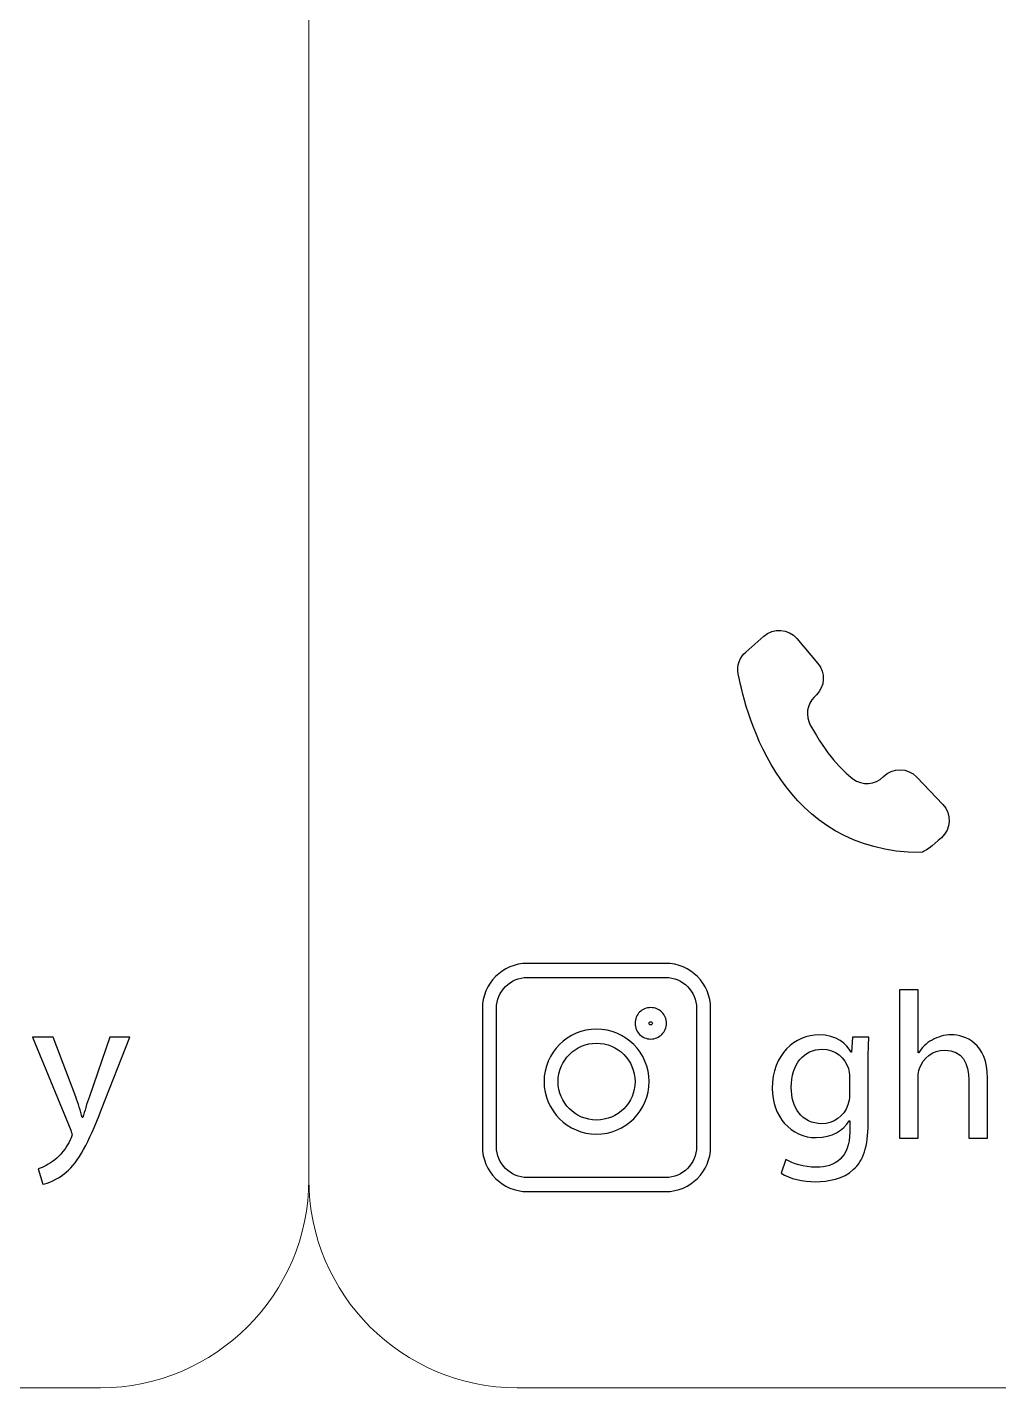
# Model space of a CAD drawing. Header units: millimetres. Extents: x -576 to 618, y 160 to 343.
# Drawn here: x -500.9 to -486.98, y 263.5 to 283 of the extents above; entities that cross this region are included whole.
import ezdxf

# ---------------------------------------------------------------- set-up
doc = ezdxf.new("R2010")
doc.units = ezdxf.units.MM
doc.header["$MEASUREMENT"] = 0
doc.layers.add('Layer 1', color=7, linetype='Continuous')

msp = doc.modelspace()

# ---------------------------------------------------------------- linework, layer by layer
at = {"layer": 'Layer 1', "color": 250, "lineweight": 18}
for points in [[(-533.6783, 303.3001), (-533.6783, 303.3001), (-499.8483, 303.3001), (-499.8483, 303.3001), (-498.2043, 303.3001), (-496.8633, 301.9591), (-496.8633, 300.3151), (-496.8633, 300.3151), (-496.8633, 266.4851), (-496.8633, 266.4851), (-496.8633, 264.8411), (-498.2043, 263.5001), (-499.8483, 263.5001), (-499.8483, 263.5001), (-533.6783, 263.5001), (-533.6783, 263.5001), (-535.3223, 263.5001), (-536.6633, 264.8411), (-536.6633, 266.4851), (-536.6633, 266.4851), (-536.6633, 300.3151), (-536.6633, 300.3151), (-536.6633, 301.9591), (-535.3223, 303.3001), (-533.6783, 303.3001)], [(-493.8783, 303.3001), (-493.8783, 303.3001), (-460.0483, 303.3001), (-460.0483, 303.3001), (-458.4043, 303.3001), (-457.0633, 301.9591), (-457.0633, 300.3151), (-457.0633, 300.3151), (-457.0633, 266.4851), (-457.0633, 266.4851), (-457.0633, 264.8411), (-458.4043, 263.5001), (-460.0483, 263.5001), (-460.0483, 263.5001), (-493.8783, 263.5001), (-493.8783, 263.5001), (-495.5223, 263.5001), (-496.8633, 264.8411), (-496.8633, 266.4851), (-496.8633, 266.4851), (-496.8633, 300.3151), (-496.8633, 300.3151), (-496.8633, 301.9591), (-495.5223, 303.3001), (-493.8783, 303.3001)]]:
    msp.add_open_spline(points, degree=3, knots=[0, 0, 0, 0, 0.125, 0.125, 0.125, 0.25, 0.25, 0.25, 0.375, 0.375, 0.375, 0.5, 0.5, 0.5, 0.625, 0.625, 0.625, 0.75, 0.75, 0.75, 0.875, 0.875, 0.875, 1, 1, 1, 1], dxfattribs=at)
at = {"layer": 'Layer 1', "color": 230}
for points, knots in [([(-489.6219, 273.4016), (-489.6219, 273.4016), (-489.5926, 273.4304), (-489.5926, 273.4304), (-489.4687, 273.5527), (-489.4593, 273.7498), (-489.572, 273.8828), (-489.572, 273.8828), (-489.8715, 274.2381), (-489.8715, 274.2381), (-489.9923, 274.3811), (-490.2066, 274.3967), (-490.3467, 274.2734), (-490.3467, 274.2734), (-490.6044, 274.0463), (-490.6044, 274.0463), (-490.693, 273.9683), (-490.7333, 273.85), (-490.7114, 273.7337), (-490.595, 273.109), (-490.074, 271.172), (-488.0943, 271.172), (-488.0497, 271.172), (-487.9221, 271.2753), (-487.8016, 271.3824), (-487.6606, 271.5084), (-487.6512, 271.7253), (-487.7813, 271.8619), (-487.7813, 271.8619), (-488.1545, 272.2541), (-488.1545, 272.2541), (-488.2834, 272.3898), (-488.499, 272.3927), (-488.6316, 272.26), (-488.7498, 272.1417), (-488.9361, 272.1284), (-489.069, 272.2295), (-489.2291, 272.3511), (-489.4466, 272.5779), (-489.679, 272.9998), (-489.7514, 273.1312), (-489.7286, 273.2966), (-489.6219, 273.4016)], [0, 0, 0, 0, 0.0714286, 0.0714286, 0.0714286, 0.1428571, 0.1428571, 0.1428571, 0.2142857, 0.2142857, 0.2142857, 0.2857143, 0.2857143, 0.2857143, 0.3571429, 0.3571429, 0.3571429, 0.4285714, 0.4285714, 0.4285714, 0.5, 0.5, 0.5, 0.5714286, 0.5714286, 0.5714286, 0.6428571, 0.6428571, 0.6428571, 0.7142857, 0.7142857, 0.7142857, 0.7857143, 0.7857143, 0.7857143, 0.8571429, 0.8571429, 0.8571429, 0.9285714, 0.9285714, 0.9285714, 1, 1, 1, 1]), ([(-491.7515, 266.3125), (-491.7515, 266.3125), (-493.7324, 266.3125), (-493.7324, 266.3125), (-493.9101, 266.3125), (-494.0713, 266.3848), (-494.1878, 266.5012), (-494.3048, 266.6178), (-494.377, 266.779), (-494.377, 266.9569), (-494.377, 266.9569), (-494.377, 268.9382), (-494.377, 268.9382), (-494.377, 269.116), (-494.3049, 269.277), (-494.1883, 269.3937), (-494.0712, 269.5107), (-493.9101, 269.5829), (-493.7324, 269.5829), (-493.7324, 269.5829), (-491.7515, 269.5829), (-491.7515, 269.5829), (-491.5737, 269.5829), (-491.4126, 269.5107), (-491.296, 269.3941), (-491.179, 269.277), (-491.1068, 269.116), (-491.1068, 268.9382), (-491.1068, 268.9382), (-491.1068, 266.9569), (-491.1068, 266.9569), (-491.1068, 266.779), (-491.1791, 266.6178), (-491.2956, 266.5012), (-491.4126, 266.3848), (-491.5737, 266.3125), (-491.7515, 266.3125)], [0, 0, 0, 0, 0.0833333, 0.0833333, 0.0833333, 0.1666667, 0.1666667, 0.1666667, 0.25, 0.25, 0.25, 0.3333333, 0.3333333, 0.3333333, 0.4166667, 0.4166667, 0.4166667, 0.5, 0.5, 0.5, 0.5833333, 0.5833333, 0.5833333, 0.6666667, 0.6666667, 0.6666667, 0.75, 0.75, 0.75, 0.8333333, 0.8333333, 0.8333333, 0.9166667, 0.9166667, 0.9166667, 1, 1, 1, 1]), ([(-493.7324, 266.5142), (-493.7324, 266.5142), (-491.7515, 266.5142), (-491.7515, 266.5142), (-491.6289, 266.5142), (-491.518, 266.5637), (-491.438, 266.6436), (-491.3581, 266.7239), (-491.3085, 266.8346), (-491.3085, 266.9569), (-491.3085, 266.9569), (-491.3085, 268.9382), (-491.3085, 268.9382), (-491.3085, 269.0608), (-491.358, 269.1717), (-491.4379, 269.2517), (-491.518, 269.3317), (-491.6289, 269.3812), (-491.7515, 269.3812), (-491.7515, 269.3812), (-493.7324, 269.3812), (-493.7324, 269.3812), (-493.855, 269.3812), (-493.9659, 269.3317), (-494.0459, 269.2517), (-494.1259, 269.1717), (-494.1754, 269.0608), (-494.1754, 268.9382), (-494.1754, 268.9382), (-494.1754, 266.9569), (-494.1754, 266.9569), (-494.1754, 266.8346), (-494.1258, 266.7239), (-494.0456, 266.6438), (-493.9659, 266.5637), (-493.855, 266.5142), (-493.7324, 266.5142)], [0, 0, 0, 0, 0.0833333, 0.0833333, 0.0833333, 0.1666667, 0.1666667, 0.1666667, 0.25, 0.25, 0.25, 0.3333333, 0.3333333, 0.3333333, 0.4166667, 0.4166667, 0.4166667, 0.5, 0.5, 0.5, 0.5833333, 0.5833333, 0.5833333, 0.6666667, 0.6666667, 0.6666667, 0.75, 0.75, 0.75, 0.8333333, 0.8333333, 0.8333333, 0.9166667, 0.9166667, 0.9166667, 1, 1, 1, 1]), ([(-488.4037, 269.2023), (-488.4037, 269.2023), (-488.1338, 269.2023), (-488.1338, 269.2023), (-488.1338, 269.2023), (-488.1338, 268.299), (-488.1338, 268.299), (-488.1338, 268.299), (-488.1279, 268.299), (-488.1279, 268.299), (-488.0848, 268.3742), (-488.0174, 268.4401), (-487.9347, 268.4847), (-487.8549, 268.5296), (-487.76, 268.5592), (-487.6586, 268.5592), (-487.4593, 268.5592), (-487.1403, 268.4401), (-487.1403, 267.9405), (-487.1403, 267.9405), (-487.1403, 267.0794), (-487.1403, 267.0794), (-487.1403, 267.0794), (-487.4103, 267.0794), (-487.4103, 267.0794), (-487.4103, 267.0794), (-487.4103, 267.9106), (-487.4103, 267.9106), (-487.4103, 268.1436), (-487.4992, 268.3411), (-487.7538, 268.3411), (-487.9285, 268.3411), (-488.0664, 268.2214), (-488.1154, 268.0778), (-488.1306, 268.0423), (-488.1338, 268.0032), (-488.1338, 267.9524), (-488.1338, 267.9524), (-488.1338, 267.0794), (-488.1338, 267.0794), (-488.1338, 267.0794), (-488.4037, 267.0794), (-488.4037, 267.0794), (-488.4037, 267.0794), (-488.4037, 269.2023), (-488.4037, 269.2023)], [0, 0, 0, 0, 0.0666667, 0.0666667, 0.0666667, 0.1333333, 0.1333333, 0.1333333, 0.2, 0.2, 0.2, 0.2666667, 0.2666667, 0.2666667, 0.3333333, 0.3333333, 0.3333333, 0.4, 0.4, 0.4, 0.4666667, 0.4666667, 0.4666667, 0.5333333, 0.5333333, 0.5333333, 0.6, 0.6, 0.6, 0.6666667, 0.6666667, 0.6666667, 0.7333333, 0.7333333, 0.7333333, 0.8, 0.8, 0.8, 0.8666667, 0.8666667, 0.8666667, 0.9333333, 0.9333333, 0.9333333, 1, 1, 1, 1]), ([(-491.7401, 268.7245), (-491.7401, 268.6624), (-491.7653, 268.6061), (-491.806, 268.5654), (-491.8466, 268.5247), (-491.903, 268.4995), (-491.9651, 268.4995), (-492.0272, 268.4995), (-492.0835, 268.5247), (-492.1242, 268.5654), (-492.1649, 268.6061), (-492.1901, 268.6624), (-492.1901, 268.7245), (-492.1901, 268.7866), (-492.1649, 268.8429), (-492.1242, 268.8836), (-492.0835, 268.9243), (-492.0272, 268.9495), (-491.9651, 268.9495), (-491.903, 268.9495), (-491.8466, 268.9243), (-491.806, 268.8836), (-491.7653, 268.8429), (-491.7401, 268.7866), (-491.7401, 268.7245)], [0, 0, 0, 0, 0.125, 0.125, 0.125, 0.25, 0.25, 0.25, 0.375, 0.375, 0.375, 0.5, 0.5, 0.5, 0.625, 0.625, 0.625, 0.75, 0.75, 0.75, 0.875, 0.875, 0.875, 1, 1, 1, 1]), ([(-491.9485, 268.708), (-491.9444, 268.7121), (-491.9417, 268.7181), (-491.9417, 268.7245), (-491.9417, 268.731), (-491.9444, 268.7369), (-491.9485, 268.7411), (-491.9527, 268.7452), (-491.9586, 268.7479), (-491.9651, 268.7479), (-491.9715, 268.7479), (-491.9775, 268.7452), (-491.9816, 268.7411), (-491.9858, 268.7369), (-491.9884, 268.731), (-491.9884, 268.7245), (-491.9884, 268.7181), (-491.9858, 268.7121), (-491.9816, 268.708), (-491.9775, 268.7038), (-491.9715, 268.7012), (-491.9651, 268.7012), (-491.9586, 268.7012), (-491.9527, 268.7038), (-491.9485, 268.708)], [0, 0, 0, 0, 0.125, 0.125, 0.125, 0.25, 0.25, 0.25, 0.375, 0.375, 0.375, 0.5, 0.5, 0.5, 0.625, 0.625, 0.625, 0.75, 0.75, 0.75, 0.875, 0.875, 0.875, 1, 1, 1, 1]), ([(-491.9885, 267.8887), (-491.9885, 267.6814), (-492.0729, 267.4932), (-492.2093, 267.3569), (-492.3452, 267.2204), (-492.5334, 267.1361), (-492.7412, 267.1361), (-492.9489, 267.1361), (-493.1372, 267.2205), (-493.2733, 267.3565), (-493.4095, 267.4927), (-493.4937, 267.681), (-493.4937, 267.8887), (-493.4937, 268.0963), (-493.4094, 268.2844), (-493.2733, 268.4207), (-493.1371, 268.5574), (-492.9489, 268.6416), (-492.7412, 268.6416), (-492.5337, 268.6416), (-492.3454, 268.5572), (-492.209, 268.4207), (-492.0728, 268.2844), (-491.9885, 268.0963), (-491.9885, 267.8887)], [0, 0, 0, 0, 0.125, 0.125, 0.125, 0.25, 0.25, 0.25, 0.375, 0.375, 0.375, 0.5, 0.5, 0.5, 0.625, 0.625, 0.625, 0.75, 0.75, 0.75, 0.875, 0.875, 0.875, 1, 1, 1, 1]), ([(-488.8394, 268.5265), (-488.8454, 268.4219), (-488.8516, 268.3052), (-488.8516, 268.1289), (-488.8516, 268.1289), (-488.8516, 267.2887), (-488.8516, 267.2887), (-488.8516, 266.957), (-488.919, 266.7533), (-489.0631, 266.6278), (-489.2073, 266.4965), (-489.4157, 266.4544), (-489.6029, 266.4544), (-489.7808, 266.4544), (-489.9768, 266.4965), (-490.0965, 266.5742), (-490.0965, 266.5742), (-490.0288, 266.7745), (-490.0288, 266.7745), (-489.9308, 266.7146), (-489.7777, 266.6609), (-489.5935, 266.6609), (-489.3178, 266.6609), (-489.1152, 266.8013), (-489.1152, 267.1664), (-489.1152, 267.1664), (-489.1152, 267.3274), (-489.1152, 267.3274), (-489.1152, 267.3274), (-489.1215, 267.3274), (-489.1215, 267.3274), (-489.2042, 267.1932), (-489.3636, 267.0855), (-489.5935, 267.0855), (-489.9617, 267.0855), (-490.2251, 267.3904), (-490.2251, 267.7911), (-490.2251, 268.2815), (-489.8972, 268.5595), (-489.5567, 268.5595), (-489.2994, 268.5595), (-489.1583, 268.4279), (-489.0937, 268.3084), (-489.0937, 268.3084), (-489.0878, 268.3084), (-489.0878, 268.3084), (-489.0878, 268.3084), (-489.0753, 268.5265), (-489.0753, 268.5265), (-489.0753, 268.5265), (-488.8394, 268.5265), (-488.8394, 268.5265)], [0, 0, 0, 0, 0.0588235, 0.0588235, 0.0588235, 0.1176471, 0.1176471, 0.1176471, 0.1764706, 0.1764706, 0.1764706, 0.2352941, 0.2352941, 0.2352941, 0.2941176, 0.2941176, 0.2941176, 0.3529412, 0.3529412, 0.3529412, 0.4117647, 0.4117647, 0.4117647, 0.4705882, 0.4705882, 0.4705882, 0.5294118, 0.5294118, 0.5294118, 0.5882353, 0.5882353, 0.5882353, 0.6470588, 0.6470588, 0.6470588, 0.7058824, 0.7058824, 0.7058824, 0.7647059, 0.7647059, 0.7647059, 0.8235294, 0.8235294, 0.8235294, 0.8823529, 0.8823529, 0.8823529, 0.9411765, 0.9411765, 0.9411765, 1, 1, 1, 1]), ([(-500.5278, 268.5265), (-500.5278, 268.5265), (-500.2031, 267.6716), (-500.2031, 267.6716), (-500.1694, 267.5758), (-500.1322, 267.4622), (-500.1079, 267.3755), (-500.1079, 267.3755), (-500.102, 267.3755), (-500.102, 267.3755), (-500.0742, 267.4622), (-500.0436, 267.5726), (-500.0068, 267.6775), (-500.0068, 267.6775), (-499.7125, 268.5265), (-499.7125, 268.5265), (-499.7125, 268.5265), (-499.4274, 268.5265), (-499.4274, 268.5265), (-499.4274, 268.5265), (-499.832, 267.495), (-499.832, 267.495), (-500.0252, 266.9989), (-500.1571, 266.7446), (-500.3409, 266.5892), (-500.4726, 266.4756), (-500.6046, 266.4307), (-500.672, 266.4185), (-500.672, 266.4185), (-500.7396, 266.6401), (-500.7396, 266.6401), (-500.672, 266.6609), (-500.5834, 266.7028), (-500.5035, 266.7683), (-500.4298, 266.8253), (-500.3381, 266.9271), (-500.2764, 267.0616), (-500.2642, 267.0884), (-500.2551, 267.1093), (-500.2551, 267.1243), (-500.2551, 267.1392), (-500.2613, 267.1602), (-500.2735, 267.1933), (-500.2735, 267.1933), (-500.8221, 268.5265), (-500.8221, 268.5265), (-500.8221, 268.5265), (-500.5278, 268.5265), (-500.5278, 268.5265)], [0, 0, 0, 0, 0.0625, 0.0625, 0.0625, 0.125, 0.125, 0.125, 0.1875, 0.1875, 0.1875, 0.25, 0.25, 0.25, 0.3125, 0.3125, 0.3125, 0.375, 0.375, 0.375, 0.4375, 0.4375, 0.4375, 0.5, 0.5, 0.5, 0.5625, 0.5625, 0.5625, 0.625, 0.625, 0.625, 0.6875, 0.6875, 0.6875, 0.75, 0.75, 0.75, 0.8125, 0.8125, 0.8125, 0.875, 0.875, 0.875, 0.9375, 0.9375, 0.9375, 1, 1, 1, 1]), ([(-492.3513, 267.4992), (-492.2517, 267.5985), (-492.1902, 267.7364), (-492.1902, 267.8887), (-492.1902, 268.0412), (-492.2519, 268.1793), (-492.3516, 268.279), (-492.4509, 268.3784), (-492.5888, 268.44), (-492.7412, 268.44), (-492.8933, 268.44), (-493.0311, 268.3783), (-493.1308, 268.2786), (-493.2304, 268.1792), (-493.2921, 268.0412), (-493.2921, 267.8887), (-493.2921, 267.7367), (-493.2304, 267.5988), (-493.1307, 267.4991), (-493.0311, 267.3995), (-492.8933, 267.3378), (-492.7412, 267.3378), (-492.589, 267.3378), (-492.4512, 267.3995), (-492.3513, 267.4992)], [0, 0, 0, 0, 0.125, 0.125, 0.125, 0.25, 0.25, 0.25, 0.375, 0.375, 0.375, 0.5, 0.5, 0.5, 0.625, 0.625, 0.625, 0.75, 0.75, 0.75, 0.875, 0.875, 0.875, 1, 1, 1, 1]), ([(-489.1184, 267.9555), (-489.1184, 268.0004), (-489.1215, 268.0394), (-489.1336, 268.0752), (-489.183, 268.2275), (-489.3147, 268.353), (-489.5109, 268.353), (-489.7683, 268.353), (-489.9523, 268.1408), (-489.9523, 267.806), (-489.9523, 267.5218), (-489.8051, 267.2859), (-489.514, 267.2859), (-489.3484, 267.2859), (-489.1979, 267.3876), (-489.1399, 267.5548), (-489.1246, 267.5995), (-489.1184, 267.6504), (-489.1184, 267.6953), (-489.1184, 267.6953), (-489.1184, 267.9555), (-489.1184, 267.9555)], [0, 0, 0, 0, 0.1428571, 0.1428571, 0.1428571, 0.2857143, 0.2857143, 0.2857143, 0.4285714, 0.4285714, 0.4285714, 0.5714286, 0.5714286, 0.5714286, 0.7142857, 0.7142857, 0.7142857, 0.8571429, 0.8571429, 0.8571429, 1, 1, 1, 1])]:
    msp.add_open_spline(points, degree=3, knots=knots, dxfattribs=at)

doc.saveas('drawing.dxf')
